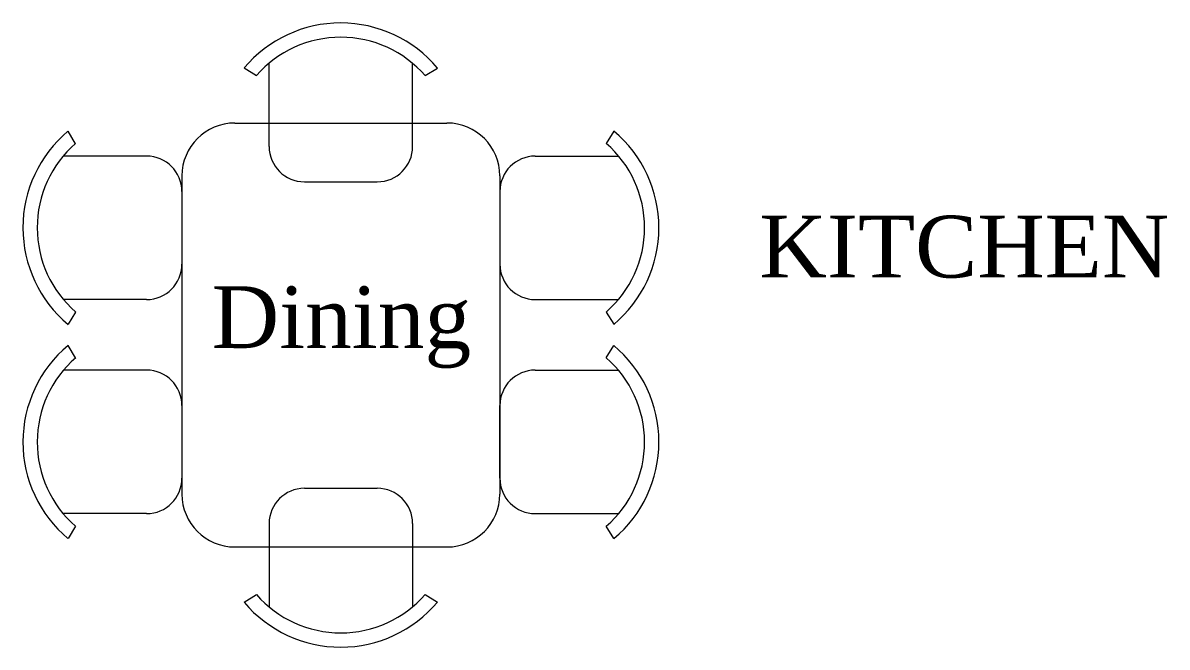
# Model space of a CAD drawing. Header units: inches. Extents: x 244 to 65245, y -2247 to 11745.
# Drawn here: x 63319.6 to 63449.2, y 10504.9 to 10575.6 of the extents above; entities that cross this region are included whole.
import ezdxf

# ---------------------------------------------------------------- set-up
doc = ezdxf.new("R2010")
doc.units = ezdxf.units.IN
doc.header["$MEASUREMENT"] = 0
for name, color, linetype, lineweight in [('DIMENSION', 115, 'Continuous', 15), ('FURNITURES & FIXTURES', 32, 'Continuous', 9), ('TEXT', 5, 'Continuous', 20)]:
    doc.layers.add(name, color=color, linetype=linetype, lineweight=lineweight)
doc.styles.add('NAVARAJ', font='times.ttf', dxfattribs={"height": 9})

# ---------------------------------------------------------------- blocks, each defined once
blk = doc.blocks.new('DT')
at = {"layer": 'FURNITURES & FIXTURES'}
for p, q in [((-7.43, 19.56), (-7.43, 29.01)), ((8.82, 19.56), (8.82, 28.98)), ((-10.26, 28.47), (-8.86, 27.61)), ((10.24, 27.59), (11.63, 28.45)), ((-11.3, 22.22), (12.7, 22.22)), ((-29.33, 19.88), (-30.19, 21.28)), ((31.61, 21.3), (30.74, 19.9)), ((-21.3, 18.47), (-30.74, 18.47)), ((22.7, 18.47), (32.14, 18.47)), ((-17.3, 16.22), (-17.3, -19.82)), ((-3.43, 15.56), (4.82, 15.56)), ((18.7, 16.22), (18.7, -19.82)), ((18.7, 14.47), (18.7, 6.22)), ((-21.3, 2.22), (-30.72, 2.22)), ((22.7, 2.22), (32.11, 2.22)), ((-29.33, 0.8), (-30.19, -0.59)), ((30.72, 0.8), (31.59, -0.59)), ((-29.33, -4.37), (-30.19, -2.98)), ((30.72, -4.37), (31.59, -2.98)), ((-21.3, -5.78), (-30.72, -5.78)), ((22.7, -5.78), (32.11, -5.78)), ((18.7, -18.04), (18.7, -9.78)), ((-3.43, -19.17), (4.82, -19.17)), ((-21.3, -22.04), (-30.74, -22.04)), ((-7.43, -23.17), (-7.43, -32.61)), ((8.82, -23.17), (8.82, -32.58)), ((22.7, -22.04), (32.14, -22.04)), ((-29.33, -23.45), (-30.19, -24.84)), ((31.61, -24.86), (30.74, -23.47)), ((-11.3, -25.82), (12.7, -25.82)), ((-10.26, -32.07), (-8.86, -31.21)), ((10.24, -31.19), (11.63, -32.06))]:
    blk.add_line(p, q, dxfattribs=at)
for centre, radius, start, end in [((0.68, 19.27), 14.29, 39.9668, 139.9373), ((0.68, 19.27), 12.67, 41.0302, 138.8613), ((-11.3, 16.22), 6, 90, 180), ((12.7, 16.22), 6, 0, 90), ((-21.01, 10.36), 14.29, 130.0627, 230.0332), ((22.41, 10.36), 14.29, 309.9668, 49.9373), ((-21.01, 10.36), 12.67, 131.1387, 228.9698), ((-3.43, 19.56), 4, 180, 270), ((4.82, 19.56), 4, 270, 0), ((22.41, 10.36), 12.67, 311.0302, 48.8613), ((-21.3, 14.47), 4, 0, 90), ((22.7, 14.47), 4, 90, 180), ((-21.3, 6.22), 4, 270, 0), ((22.7, 6.22), 4, 180, 270), ((-21.01, -13.93), 14.29, 129.9668, 229.9373), ((22.41, -13.93), 14.29, 310.0627, 50.0332), ((-21.01, -13.93), 12.67, 131.0302, 228.8613), ((22.41, -13.93), 12.67, 311.1387, 48.9698), ((-21.3, -9.78), 4, 0, 90), ((22.7, -9.78), 4, 90, 180), ((-21.3, -18.04), 4, 270, 0), ((22.7, -18.04), 4, 180, 270), ((-3.43, -23.17), 4, 90, 180), ((4.82, -23.17), 4, 0, 90), ((-11.3, -19.82), 6, 180, 270), ((12.7, -19.82), 6, 270, 0), ((0.68, -22.88), 14.29, 220.0627, 320.0332), ((0.68, -22.88), 12.67, 221.1387, 318.9698)]:
    blk.add_arc(centre, radius, start, end, dxfattribs=at)

msp = doc.modelspace()

# ---------------------------------------------------------------- block references
at = {"layer": 'DIMENSION'}
msp.add_blockref('DT', (63354.93, 10542.02), dxfattribs=at)

# ---------------------------------------------------------------- texts
at = {"layer": 'TEXT', "style": 'NAVARAJ'}
for s, p in [('KITCHEN', (63403.01, 10546.74)), ('Dining', (63341.01, 10538.74))]:
    msp.add_text(s, height=7, dxfattribs=at).set_placement(p)

doc.saveas('drawing.dxf')
